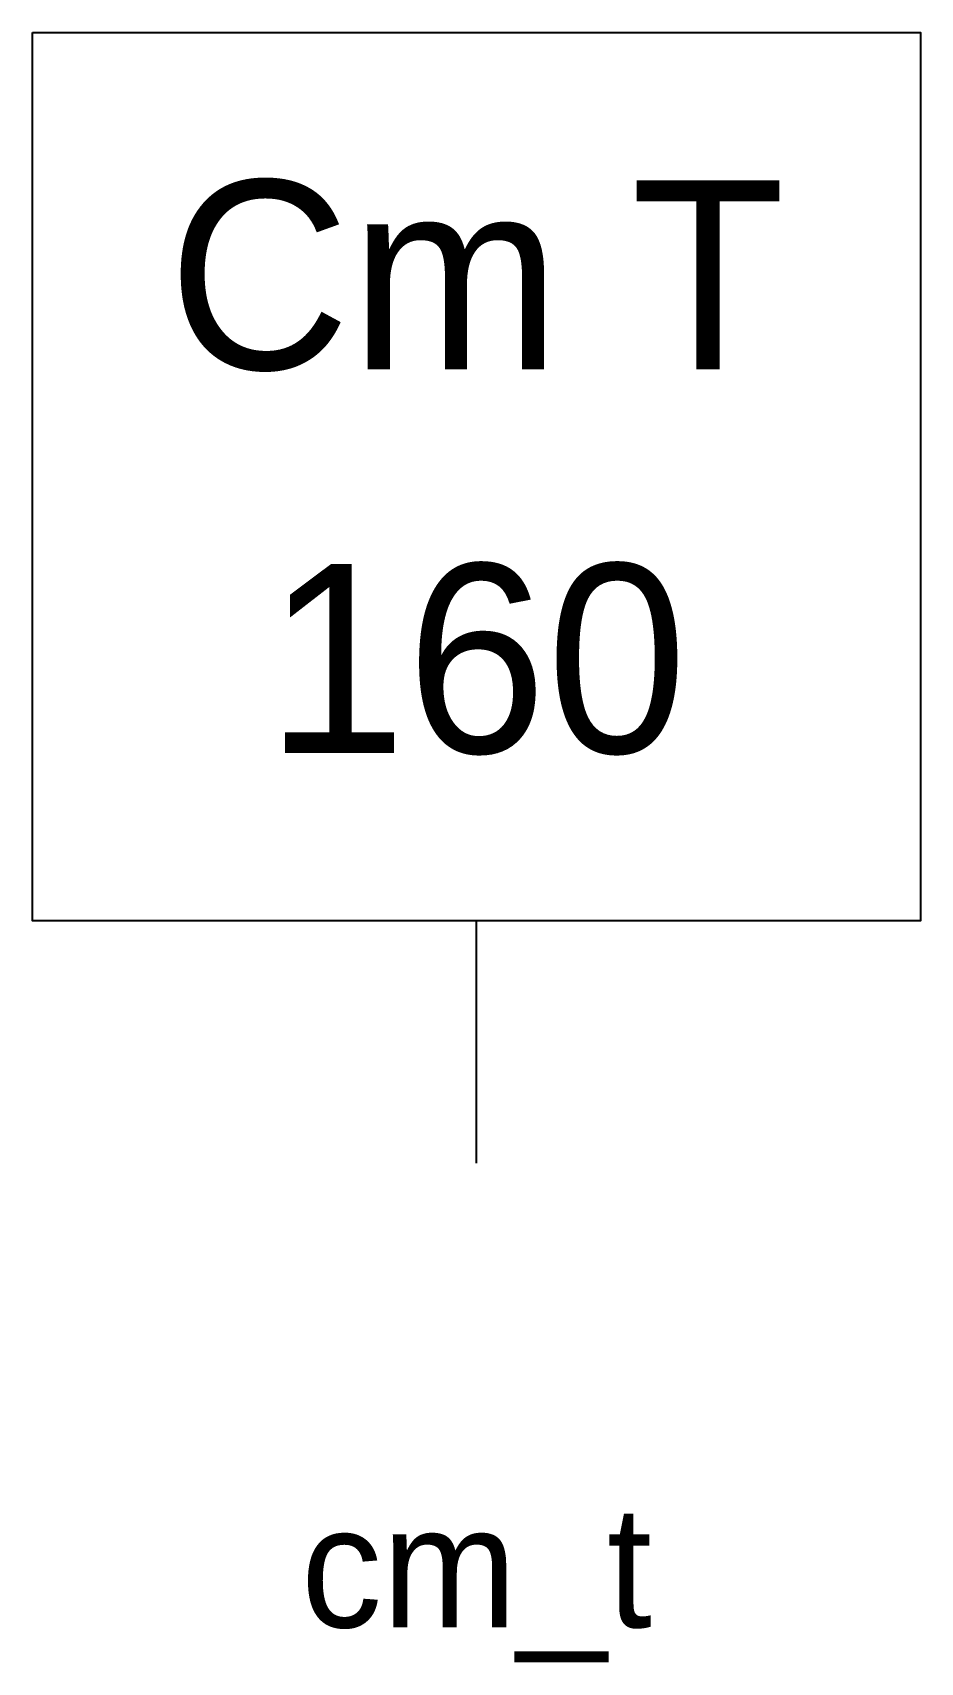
# Model space of a CAD drawing. Header units: metres. Extents: x -22 to 22, y -24.7 to 56.
import ezdxf
from ezdxf.enums import TextEntityAlignment as Align

# ---------------------------------------------------------------- set-up
doc = ezdxf.new("R2010")
doc.units = ezdxf.units.M

# ---------------------------------------------------------------- blocks, each defined once
blk = doc.blocks.new('CM_T')
blk.add_lwpolyline([(-22, 56), (22, 56), (22, 12), (-22, 12)], close=True)
blk.add_lwpolyline([(0, 0), (0, 12)])
for s, p in [('Cm T', (0, 44)), ('160', (0, 25))]:
    blk.add_text(s, height=9.36).set_placement(p, align=Align.MIDDLE_CENTER)
blk.add_attdef('NAME', (0, 66), '', height=11.52)

msp = doc.modelspace()

# ---------------------------------------------------------------- block references
msp.add_blockref('CM_T', (0, 0))

# ---------------------------------------------------------------- texts
msp.add_text('cm_t', height=6).set_placement((0, -20), align=Align.MIDDLE_CENTER)

doc.saveas('drawing.dxf')
